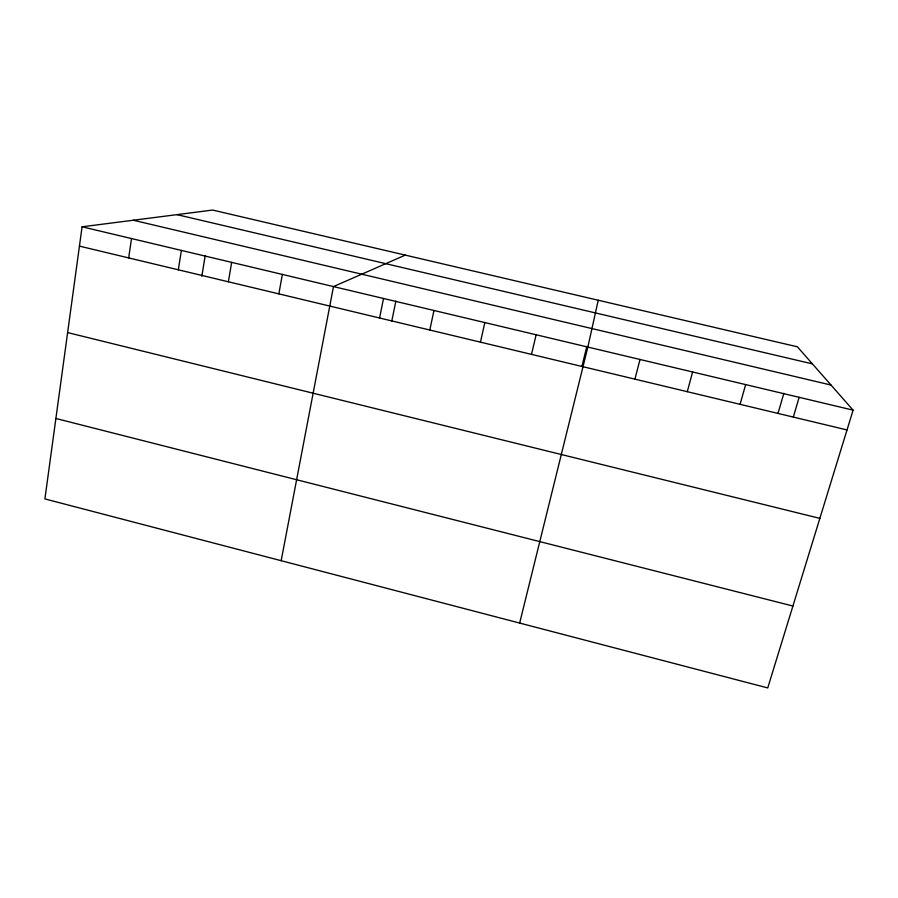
<?xml version="1.0" encoding="UTF-8"?>
<svg xmlns="http://www.w3.org/2000/svg" width="898" height="898" viewBox="0 0 898 898"><rect width="100%" height="100%" fill="white"/><g stroke="black" fill="none" stroke-linecap="round" stroke-linejoin="round"><path stroke-width="1.35" d="M82.077 226.801L44.9 498.918L767.745 687.935L853.1 410.15L797.402 346.808L212.624 210.065L82.077 226.801L853.1 410.15M128.672 257.917L131.523 238.565M178.32 269.804L181.385 250.419M201.848 276.214L205.193 255.649M228.384 281.792L231.65 262.373M278.863 293.882L282.354 274.429M281.164 560.7L333.484 286.585L405.267 255.111M379.573 318.004L383.513 298.484M391.809 320.956L395.895 300.987M429.805 330.026L433.97 310.484M598.236 300.235L587.853 347.077L519.661 623.066M480.452 342.16L484.83 322.584M531.515 354.384L536.128 334.774M581.893 366.485L586.843 346.392M634.92 379.147L640.005 359.481M687.273 391.685L692.605 371.985M740.075 404.336L745.654 384.602M777.982 413.439L783.842 393.346M793.316 417.087L799.141 397.32M177.007 214.633L812.432 363.892M133.342 220.234L831.02 385.051M79.439 246.119L847.016 429.94M67.631 332.574L819.852 518.37M55.889 418.479L792.912 606.027"/></g></svg>
